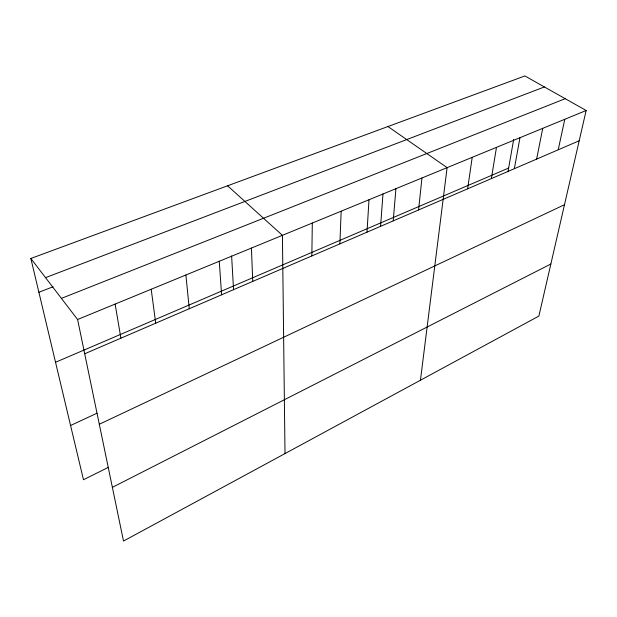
<?xml version="1.0" encoding="UTF-8"?>
<svg xmlns="http://www.w3.org/2000/svg" width="617" height="617" viewBox="0 0 617 617"><rect width="100%" height="100%" fill="white"/><g stroke="black" fill="none" stroke-linecap="round" stroke-linejoin="round"><path stroke-width="0.93" d="M311.84 255.932L312.31 223.045M339.882 243.854L341.155 211.191M366.992 232.177L369.012 199.746M380.566 226.586L382.98 193.885M393.206 220.878L395.929 188.679M418.573 209.957L421.951 177.989M420.447 380.226L447.117 167.639L387.954 126.539M467.64 188.817L472.206 157.335M491.363 178.598L496.477 147.355M507.976 171.796L513.691 139.396M514.354 168.696L519.977 137.699M536.628 159.101L542.729 128.351M558.231 149.792L564.779 119.289M586.15 110.505L538.888 316.074L123.508 541.055L77.595 319.506L30.85 258.477L524.897 75.945L586.15 110.505L77.595 319.506M112.379 487.353L550.858 264.007M108.114 467.47L83.472 479.733L30.85 258.477M99.306 424.257L564.486 204.713M70.577 425.499L97.07 413.166M84.699 353.78L579.193 140.769M55.538 362.272L508.632 168.055M61.415 298.381L565.203 98.689M38.886 292.273L53.093 286.758M45.535 277.65L544.395 86.943M227.58 185.794L282.424 235.332L285.008 453.58M115.132 304.081L120.901 338.185M151.196 289.257L155.731 323.177M185.887 275.005L189.272 308.731M219.274 261.284L221.588 294.81M231.622 255.986L233.565 289.813M251.428 248.065L252.746 281.391"/></g></svg>
